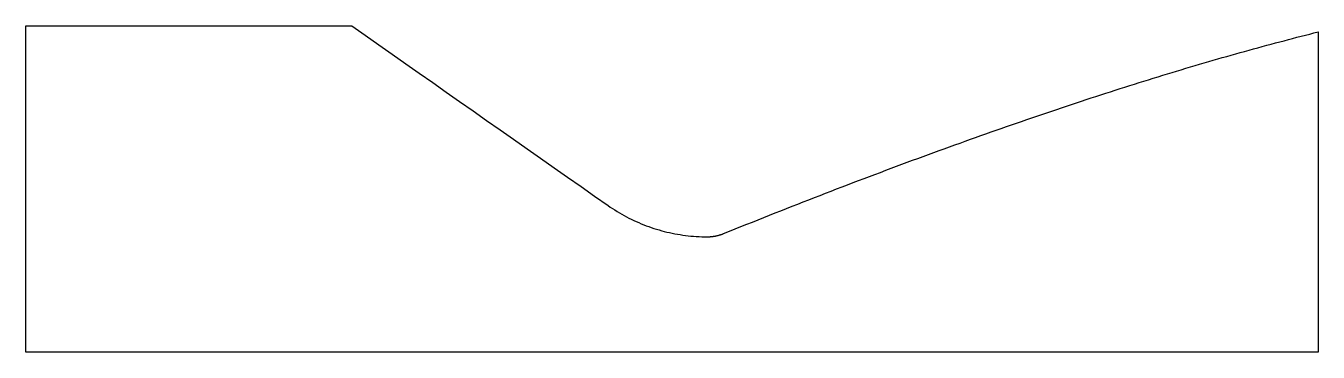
# Model space of a CAD drawing. Extents: x -0.084 to 0.075, y 0 to 0.04.
import ezdxf

# ---------------------------------------------------------------- set-up
doc = ezdxf.new("R2010")
doc.units = 0

msp = doc.modelspace()

# ---------------------------------------------------------------- linework, layer by layer
at = {"layer": 'NOZZLE'}
msp.add_lwpolyline([(-0.083769, 0.040073), (-0.079317, 0.040073), (-0.074864, 0.040073), (-0.070412, 0.040073), (-0.065959, 0.040073), (-0.061507, 0.040073), (-0.057054, 0.040073), (-0.052602, 0.040073), (-0.048149, 0.040073), (-0.043697, 0.040073), (-0.042038, 0.038912), (-0.04038, 0.03775), (-0.038722, 0.036589), (-0.037064, 0.035428), (-0.035405, 0.034267), (-0.033747, 0.033106), (-0.032089, 0.031945), (-0.03043, 0.030784), (-0.028772, 0.029622), (-0.027114, 0.028461), (-0.025456, 0.0273), (-0.023797, 0.026139), (-0.022139, 0.024978), (-0.020481, 0.023817), (-0.018823, 0.022656), (-0.017164, 0.021495), (-0.015506, 0.020333), (-0.013848, 0.019172), (-0.01219, 0.018011), (-0.011915, 0.017822), (-0.011638, 0.017638), (-0.011358, 0.017458), (-0.011076, 0.017282), (-0.01079, 0.017111), (-0.010502, 0.016944), (-0.010211, 0.016782), (-0.009918, 0.016624), (-0.009623, 0.016471), (-0.009325, 0.016323), (-0.009024, 0.016179), (-0.008722, 0.01604), (-0.008417, 0.015906), (-0.008111, 0.015776), (-0.007802, 0.015652), (-0.007491, 0.015532), (-0.007179, 0.015417), (-0.006865, 0.015307), (-0.006549, 0.015202), (-0.006232, 0.015102), (-0.005913, 0.015007), (-0.005592, 0.014917), (-0.00527, 0.014832), (-0.004947, 0.014752), (-0.004623, 0.014677), (-0.004297, 0.014607), (-0.003971, 0.014542), (-0.003643, 0.014482), (-0.003315, 0.014428), (-0.002986, 0.014379), (-0.002656, 0.014334), (-0.002325, 0.014295), (-0.001994, 0.014262), (-0.001663, 0.014233), (-0.001331, 0.01421), (-0.000998, 0.014191), (-0.000666, 0.014178), (-0.000333, 0.01417), (0, 0.014168), (0.000053, 0.014168), (0.000107, 0.014169), (0.00016, 0.01417), (0.000213, 0.014172), (0.000266, 0.014174), (0.00032, 0.014177), (0.000373, 0.014181), (0.000426, 0.014185), (0.000479, 0.014189), (0.000532, 0.014194), (0.000585, 0.0142), (0.000638, 0.014206), (0.000691, 0.014212), (0.000744, 0.014219), (0.000796, 0.014227), (0.000849, 0.014235), (0.000902, 0.014243), (0.000954, 0.014253), (0.001007, 0.014262), (0.001059, 0.014272), (0.001111, 0.014283), (0.001163, 0.014294), (0.001215, 0.014306), (0.001267, 0.014318), (0.001319, 0.014331), (0.00137, 0.014344), (0.001422, 0.014358), (0.001473, 0.014372), (0.001524, 0.014387), (0.001575, 0.014402), (0.001626, 0.014418), (0.001677, 0.014434), (0.001728, 0.014451), (0.001778, 0.014468), (0.001828, 0.014486), (0.001878, 0.014504), (0.001928, 0.014523), (0.001978, 0.014542), (0.002027, 0.014562), (0.002737, 0.014848), (0.003446, 0.015134), (0.004153, 0.015417), (0.004858, 0.0157), (0.005561, 0.015981), (0.006263, 0.016261), (0.006963, 0.01654), (0.007662, 0.016817), (0.008359, 0.017093), (0.009054, 0.017367), (0.009748, 0.017641), (0.01044, 0.017912), (0.011131, 0.018183), (0.01182, 0.018452), (0.012507, 0.01872), (0.013193, 0.018987), (0.013877, 0.019252), (0.014559, 0.019516), (0.01524, 0.019779), (0.015919, 0.02004), (0.016596, 0.0203), (0.017272, 0.020558), (0.017947, 0.020816), (0.018619, 0.021072), (0.01929, 0.021326), (0.01996, 0.02158), (0.020628, 0.021832), (0.021294, 0.022082), (0.021958, 0.022332), (0.022621, 0.02258), (0.023283, 0.022826), (0.023942, 0.023072), (0.0246, 0.023316), (0.025257, 0.023558), (0.025912, 0.0238), (0.026565, 0.02404), (0.027216, 0.024278), (0.027866, 0.024516), (0.028515, 0.024752), (0.029161, 0.024986), (0.029806, 0.02522), (0.03045, 0.025452), (0.031092, 0.025682), (0.031732, 0.025912), (0.032371, 0.02614), (0.033008, 0.026367), (0.033643, 0.026592), (0.034277, 0.026816), (0.034909, 0.027039), (0.035539, 0.02726), (0.036168, 0.02748), (0.036795, 0.027699), (0.037421, 0.027917), (0.038045, 0.028133), (0.038667, 0.028347), (0.039288, 0.028561), (0.039907, 0.028773), (0.040525, 0.028984), (0.041141, 0.029193), (0.041755, 0.029401), (0.042367, 0.029608), (0.042978, 0.029814), (0.043588, 0.030018), (0.044196, 0.030221), (0.044802, 0.030422), (0.045406, 0.030622), (0.046009, 0.030821), (0.04661, 0.031019), (0.04721, 0.031215), (0.047808, 0.03141), (0.048404, 0.031603), (0.048999, 0.031795), (0.049592, 0.031986), (0.050184, 0.032176), (0.050774, 0.032364), (0.051362, 0.032551), (0.051949, 0.032736), (0.052534, 0.032921), (0.053117, 0.033103), (0.053699, 0.033285), (0.054279, 0.033465), (0.054858, 0.033644), (0.055435, 0.033822), (0.05601, 0.033998), (0.056584, 0.034173), (0.057156, 0.034346), (0.057726, 0.034519), (0.058295, 0.03469), (0.058862, 0.034859), (0.059428, 0.035028), (0.059992, 0.035194), (0.060554, 0.03536), (0.061115, 0.035524), (0.061674, 0.035687), (0.062231, 0.035849), (0.062787, 0.036009), (0.063341, 0.036168), (0.063894, 0.036326), (0.064445, 0.036482), (0.064994, 0.036637), (0.065542, 0.036791), (0.066088, 0.036943), (0.066633, 0.037094), (0.067175, 0.037244), (0.067717, 0.037392), (0.068256, 0.037539), (0.068794, 0.037685), (0.069331, 0.037829), (0.069865, 0.037972), (0.070399, 0.038114), (0.07093, 0.038254), (0.07146, 0.038393), (0.071988, 0.038531), (0.072515, 0.038667), (0.07304, 0.038803), (0.073563, 0.038936), (0.074085, 0.039069), (0.074605, 0.0392), (0.075124, 0.039329), (0.075124, 0.037363), (0.075124, 0.035397), (0.075124, 0.03343), (0.075124, 0.031464), (0.075124, 0.029497), (0.075124, 0.027531), (0.075124, 0.025564), (0.075124, 0.023598), (0.075124, 0.021631), (0.075124, 0.019665), (0.075124, 0.017698), (0.075124, 0.015732), (0.075124, 0.013765), (0.075124, 0.011799), (0.075124, 0.009832), (0.075124, 0.007866), (0.075124, 0.005899), (0.075124, 0.003933), (0.075124, 0.001966), (0.075124, 0), (0.073137, 0), (0.071151, 0), (0.069165, 0), (0.067179, 0), (0.065193, 0), (0.063207, 0), (0.06122, 0), (0.059234, 0), (0.057248, 0), (0.055262, 0), (0.053276, 0), (0.05129, 0), (0.049303, 0), (0.047317, 0), (0.045331, 0), (0.043345, 0), (0.041359, 0), (0.039373, 0), (0.037387, 0), (0.0354, 0), (0.033414, 0), (0.031428, 0), (0.029442, 0), (0.027456, 0), (0.02547, 0), (0.023483, 0), (0.021497, 0), (0.019511, 0), (0.017525, 0), (0.015539, 0), (0.013553, 0), (0.011566, 0), (0.00958, 0), (0.007594, 0), (0.005608, 0), (0.003622, 0), (0.001636, 0), (-0.000351, 0), (-0.002337, 0), (-0.004323, 0), (-0.006309, 0), (-0.008295, 0), (-0.010281, 0), (-0.012268, 0), (-0.014254, 0), (-0.01624, 0), (-0.018226, 0), (-0.020212, 0), (-0.022198, 0), (-0.024184, 0), (-0.026171, 0), (-0.028157, 0), (-0.030143, 0), (-0.032129, 0), (-0.034115, 0), (-0.036101, 0), (-0.038088, 0), (-0.040074, 0), (-0.04206, 0), (-0.044046, 0), (-0.046032, 0), (-0.048018, 0), (-0.050005, 0), (-0.051991, 0), (-0.053977, 0), (-0.055963, 0), (-0.057949, 0), (-0.059935, 0), (-0.061922, 0), (-0.063908, 0), (-0.065894, 0), (-0.06788, 0), (-0.069866, 0), (-0.071852, 0), (-0.073838, 0), (-0.075825, 0), (-0.077811, 0), (-0.079797, 0), (-0.081783, 0), (-0.083769, 0), (-0.083769, 0.001908), (-0.083769, 0.003816), (-0.083769, 0.005725), (-0.083769, 0.007633), (-0.083769, 0.009541), (-0.083769, 0.011449), (-0.083769, 0.013358), (-0.083769, 0.015266), (-0.083769, 0.017174), (-0.083769, 0.019082), (-0.083769, 0.02099), (-0.083769, 0.022899), (-0.083769, 0.024807), (-0.083769, 0.026715), (-0.083769, 0.028623), (-0.083769, 0.030532), (-0.083769, 0.03244), (-0.083769, 0.034348), (-0.083769, 0.036256), (-0.083769, 0.038164)], close=True, dxfattribs=at)

doc.saveas('drawing.dxf')
